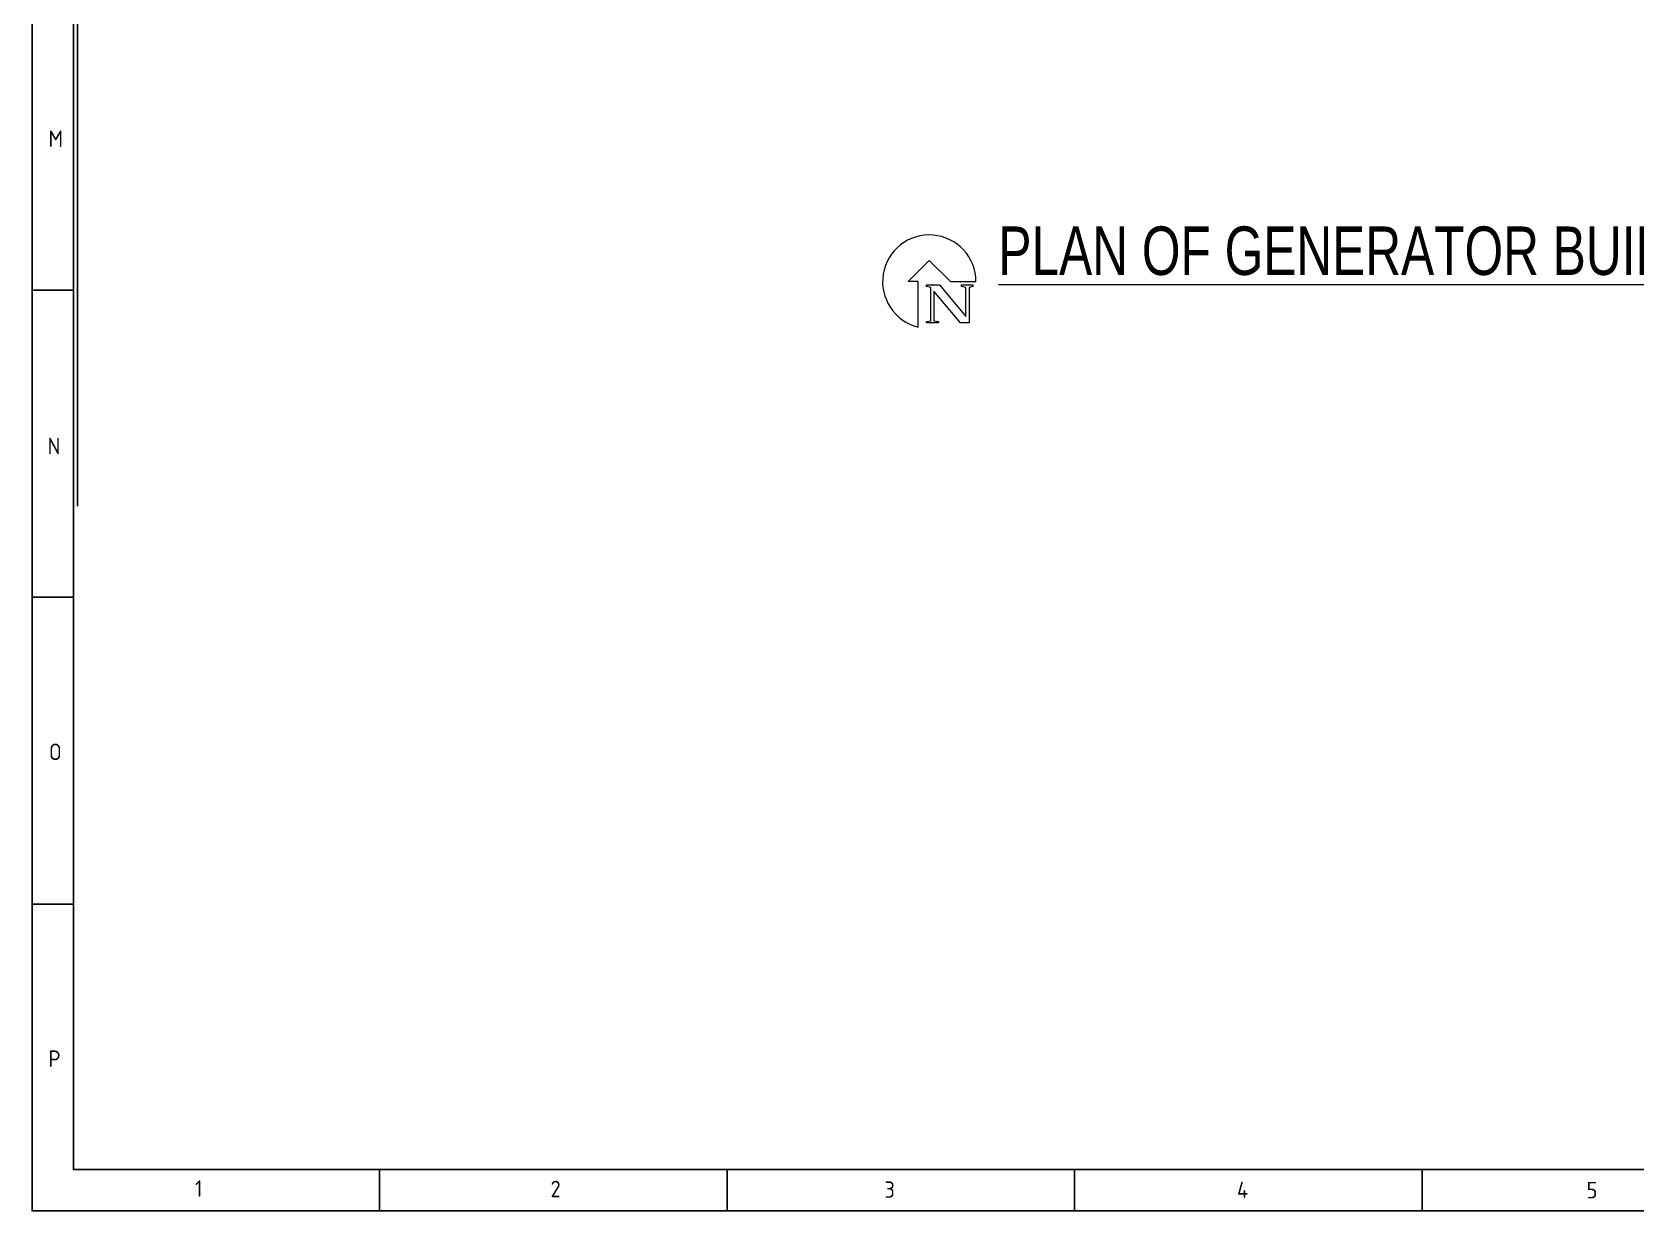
# Model space of a CAD drawing. Header units: inches. Extents: x 985 to 11353, y 526 to 2181.
# Drawn here: x 9776.2 to 10140.1, y 1067.5 to 1334.9 of the extents above; entities that cross this region are included whole.
import ezdxf

# ---------------------------------------------------------------- set-up
doc = ezdxf.new("R2010")
doc.units = ezdxf.units.IN
doc.header["$MEASUREMENT"] = 0
doc.layers.add('CABLE ROUTE FOR TOTAL PLANE-EMBED 2_DWG$0$SILICAGEL BORDER', color=7, linetype='Continuous')
doc.layers.add('FREE-TEXT', color=7, linetype='Continuous')
doc.layers.add('Text-01', color=253, linetype='Continuous', lineweight=15)
doc.styles.get("Standard").update_dxf_attribs({"font": 'isocp3.shx'})
doc.styles.add('Swiss721', font='swisscl.ttf')

# ---------------------------------------------------------------- blocks, each defined once
blk = doc.blocks.new('240A1')
at = {"color": 0, "lineweight": -3}
for p, q in [((1045274.97, 286357.72), (1045279.97, 286357.72)), ((1045274.97, 286320.6), (1045279.97, 286320.6)), ((1045274.97, 286283.47), (1045279.97, 286283.47)), ((1045317.02, 286251.35), (1045317.02, 286246.35)), ((1045359.07, 286251.35), (1045359.07, 286246.35)), ((1045401.12, 286251.35), (1045401.12, 286246.35)), ((1045443.17, 286251.35), (1045443.17, 286246.35))]:
    blk.add_line(p, q, dxfattribs=at)
at = {"color": 5, "lineweight": -3}
blk.add_lwpolyline([(1045274.97, 286840.35), (1046115.97, 286840.35), (1046115.97, 286246.35), (1045274.97, 286246.35)], close=True, dxfattribs=at)
at = {"color": 0, "lineweight": -3}
blk.add_lwpolyline([(1045279.97, 286835.35), (1046110.97, 286835.35), (1046110.97, 286251.35), (1045279.97, 286251.35)], close=True, dxfattribs=at)
at = {"lineweight": -3, "char_height": 2, "attachment_point": 1}
for s, insert in [('M', (1045276.96, 286377.06)), ('N', (1045276.85, 286339.88)), ('O', (1045277.01, 286302.88)), ('P', (1045276.94, 286265.76)), ('1', (1045294.68, 286250.06)), ('2', (1045337.7, 286250)), ('3', (1045378.11, 286249.93)), ('4', (1045420.77, 286249.9)), ('5', (1045463.07, 286249.86))]:
    blk.add_mtext_dynamic_manual_height_columns(s, width=2, gutter_width=1, heights=[0], dxfattribs=dict(at, insert=insert))

msp = doc.modelspace()

# ---------------------------------------------------------------- linework, layer by layer
at = {"layer": 'FREE-TEXT'}
msp.add_line((9786.52, 2040.42), (9786.52, 1227.34), dxfattribs=at)
at = {"layer": 'Text-01', "linetype": 'Continuous'}
msp.add_lwpolyline([(9977.31, 1267.96), (9977.31, 1278.25), (9975, 1278.25), (9979.81, 1283.06), (9984.62, 1278.25), (9990.4, 1278.25, 2.058228)], format="xyb", close=True, dxfattribs=at)
msp.add_lwpolyline([(9980.86, 1269.38), (9981.89, 1269.21), (9981.89, 1268.89), (9979.19, 1268.89), (9979.19, 1269.21), (9980.18, 1269.38), (9980.18, 1276.96), (9979.19, 1277.14), (9979.19, 1277.49), (9982.14, 1277.49), (9988.1, 1270.37), (9988.1, 1276.96), (9987.11, 1277.14), (9987.11, 1277.49), (9989.69, 1277.49), (9989.69, 1277.14), (9988.84, 1276.96), (9988.84, 1268.89), (9986.9, 1268.89), (9980.86, 1276.08), (9980.86, 1269.38)], dxfattribs=at)

# ---------------------------------------------------------------- block references
at = {"layer": 'CABLE ROUTE FOR TOTAL PLANE-EMBED 2_DWG$0$SILICAGEL BORDER', "color": 7, "xscale": 1.875, "yscale": 1.875, "zscale": 1.875}
msp.add_blockref('240A1', (-1950114.32, -535644.44), dxfattribs=at)

# ---------------------------------------------------------------- texts
at = {"layer": 'Text-01', "insert": (9995.49, 1290.76), "char_height": 10.986, "width": 187.071, "attachment_point": 1, "style": 'Swiss721'}
msp.add_mtext('{\\LPLAN OF GENERATOR BUILDING\\H0.5006x;\\l   }', dxfattribs=at)

doc.saveas('drawing.dxf')
